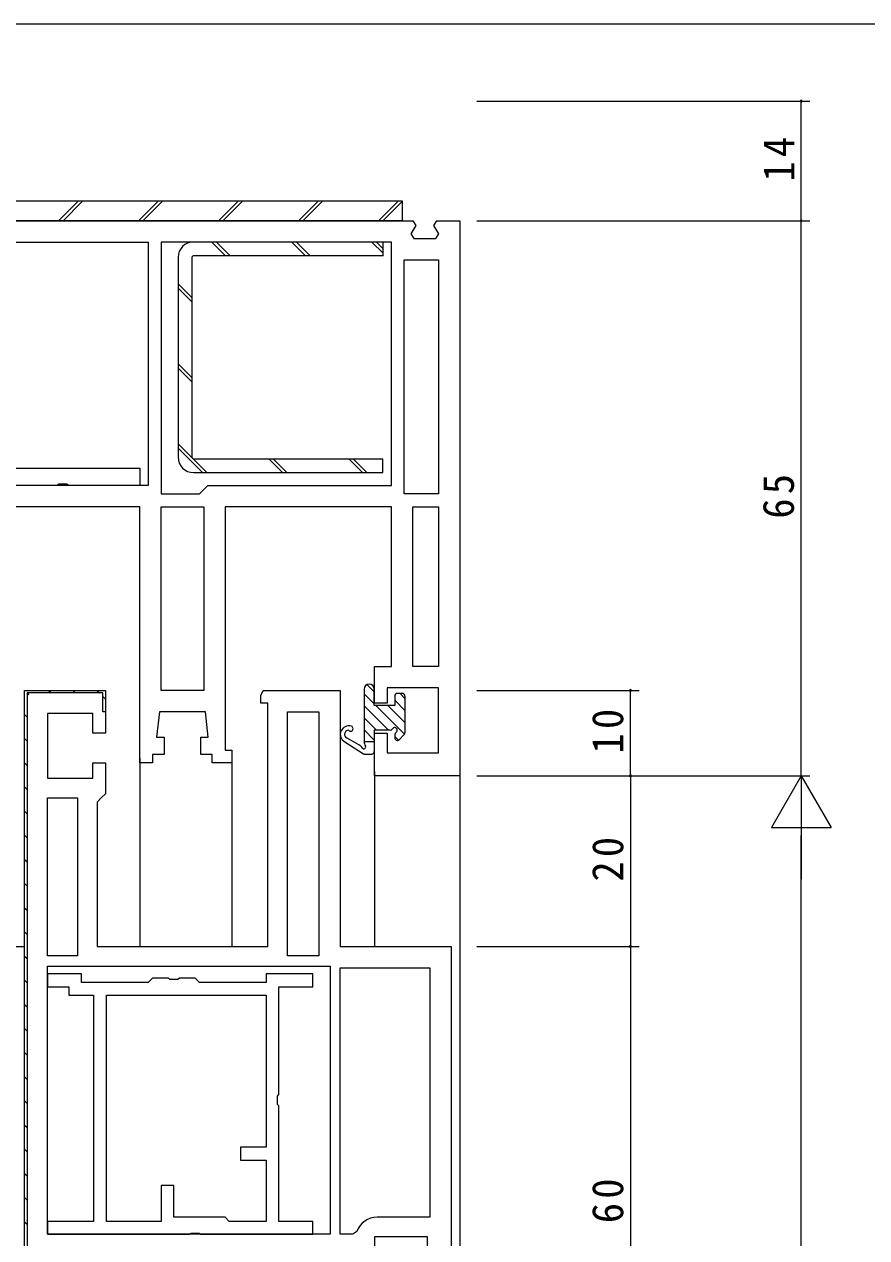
# Model space of a CAD drawing. Units: millimetres on the paper. Extents: x -420 to 373, y -297 to 267.
# Drawn here: x -304.9 to -206.2, y 122.3 to 264.4 of the extents above; entities that cross this region are included whole.
import ezdxf

# ---------------------------------------------------------------- set-up
doc = ezdxf.new("R2010")
doc.units = ezdxf.units.MM
for name, color, linetype, lineweight in [('0-1_YKK_ZWAK', 7, 'Continuous', 9), ('0-3_YKK_12', 2, 'Continuous', 9), ('0-4_YKK_D', 6, 'Continuous', 9), ('0-6_YKK_13', 4, 'Continuous', 9), ('0-7_YKK_11', 7, 'Continuous', 9)]:
    doc.layers.add(name, color=color, linetype=linetype, lineweight=lineweight)
doc.styles.add('ＭＳ ゴシック', font='')
doc.styles.get('ＭＳ ゴシック').set_extended_font_data('MS Gothic')

msp = doc.modelspace()

# ---------------------------------------------------------------- linework, layer by layer
at = {"layer": '0-1_YKK_ZWAK'}
msp.add_line((352.3, 264.4), (-417.7, 264.4), dxfattribs=at)
at = {"layer": '0-3_YKK_12'}
for p, q in [((-291.403, 178.401), (-291.403, 156.401)), ((-280.611, 178.401), (-280.611, 156.401)), ((-263.903, 176.901), (-263.903, 156.401)), ((-253.903, 177.401), (-253.907, 3.714)), ((-321.401, 156.401), (-304.911, 156.401))]:
    msp.add_line(p, q, dxfattribs=at)
at = {"layer": '0-4_YKK_D'}
for p, q in [((-251.911, 255.401), (-212.911, 255.401)), ((-213.911, 241.401), (-213.911, 255.401)), ((-251.911, 241.401), (-212.911, 241.401)), ((-251.911, 241.401), (-212.911, 241.401)), ((-213.911, 176.401), (-213.911, 241.401)), ((-251.911, 186.401), (-232.911, 186.401)), ((-233.911, 176.401), (-233.911, 186.401)), ((-251.911, 176.401), (-232.903, 176.401)), ((-251.911, 176.401), (-212.911, 176.401)), ((-251.911, 176.401), (-232.911, 176.401)), ((-251.911, 176.401), (-212.911, 176.401)), ((-233.903, 176.401), (-233.903, 156.401)), ((-213.911, 176.401), (-217.411, 170.339)), ((-213.911, 176.401), (-210.411, 170.339)), ((-213.911, 176.401), (-213.911, 164.277)), ((-217.411, 170.339), (-210.411, 170.339)), ((-213.911, -166.599), (-213.911, 169.401)), ((-251.911, 156.401), (-232.903, 156.401)), ((-251.911, 156.401), (-232.911, 156.401)), ((-233.911, 156.401), (-233.911, 96.401))]:
    msp.add_line(p, q, dxfattribs=at)
for centre, start, end in [((-213.911, 255.401), 90, 270), ((-213.911, 255.401), 270, 90), ((-213.911, 241.401), 90, 270), ((-213.911, 241.401), 90, 270), ((-213.911, 241.401), 270, 90), ((-213.911, 241.401), 270, 90), ((-233.911, 186.401), 90, 270), ((-233.911, 186.401), 270, 90), ((-233.911, 176.401), 90, 270), ((-233.903, 176.401), 90, 270), ((-233.911, 176.401), 270, 90), ((-233.903, 176.401), 270, 90), ((-233.911, 156.401), 90, 270), ((-233.903, 156.401), 90, 270), ((-233.911, 156.401), 270, 90), ((-233.903, 156.401), 270, 90)]:
    msp.add_arc(centre, 0.106, start, end, dxfattribs=at)
at = {"layer": '0-6_YKK_13'}
for p, q in [((-260.611, 243.701), (-339.011, 243.701)), ((-300.927, 241.401), (-298.627, 243.701)), ((-300.396, 241.401), (-298.096, 243.701)), ((-291.558, 241.401), (-289.258, 243.701)), ((-291.027, 241.401), (-288.727, 243.701)), ((-282.189, 241.401), (-279.889, 243.701)), ((-281.658, 241.401), (-279.358, 243.701)), ((-272.82, 241.401), (-270.52, 243.701)), ((-272.289, 241.401), (-269.989, 243.701)), ((-263.451, 241.401), (-261.15, 243.701)), ((-262.92, 241.401), (-260.62, 243.701)), ((-260.611, 241.401), (-260.611, 243.701)), ((-260.611, 241.401), (-339.811, 241.401)), ((-262.909, 238.901), (-285.111, 238.901)), ((-282.957, 238.901), (-281.357, 237.301)), ((-282.427, 238.901), (-280.827, 237.301)), ((-273.588, 238.901), (-271.988, 237.301)), ((-273.057, 238.901), (-271.457, 237.301)), ((-264.219, 238.901), (-262.909, 237.591)), ((-263.688, 238.901), (-262.909, 238.122)), ((-262.909, 237.301), (-262.909, 238.901)), ((-286.911, 237.101), (-286.911, 213.7)), ((-285.311, 237.001), (-285.311, 213.8)), ((-262.909, 237.301), (-285.011, 237.301)), ((-286.911, 234.017), (-285.311, 232.417)), ((-286.911, 233.486), (-285.311, 231.886)), ((-286.911, 224.648), (-285.311, 223.048)), ((-286.911, 224.117), (-285.311, 222.517)), ((-286.911, 215.279), (-285.247, 213.614)), ((-286.911, 214.748), (-284.063, 211.9)), ((-285.197, 213.564), (-283.533, 211.9)), ((-285.011, 213.5), (-262.911, 213.5)), ((-276.294, 213.5), (-274.694, 211.9)), ((-275.763, 213.5), (-274.164, 211.9)), ((-266.925, 213.5), (-265.325, 211.9)), ((-266.394, 213.5), (-264.794, 211.9)), ((-265.134, 186.537), (-265.134, 180.407)), ((-263.934, 186.226), (-264.789, 187.08)), ((-263.934, 184.637), (-263.934, 186.537)), ((-263.934, 184.811), (-265.134, 186.011)), ((-261.534, 185.737), (-261.534, 184.637)), ((-260.334, 184.04), (-261.534, 185.24)), ((-260.634, 186.037), (-261.234, 186.037)), ((-260.334, 185.454), (-260.917, 186.037)), ((-260.334, 185.737), (-260.334, 181.437)), ((-262.274, 181.737), (-265.134, 184.597)), ((-261.534, 184.637), (-263.937, 184.637)), ((-260.388, 181.265), (-263.76, 184.637)), ((-260.334, 182.626), (-262.346, 184.637)), ((-263.688, 181.737), (-265.134, 183.183)), ((-265.754, 180.034), (-267.114, 180.784)), ((-263.934, 180.569), (-265.134, 181.769)), ((-263.934, 181.737), (-263.934, 179.24)), ((-262.054, 181.737), (-263.934, 181.737)), ((-261.534, 181.217), (-261.534, 180.837)), ((-261.104, 180.567), (-261.531, 180.994)), ((-261.022, 180.625), (-260.422, 181.225)), ((-267.394, 180.365), (-265.202, 178.978)), ((-265.134, 180.407), (-263.934, 180.407)), ((-265.057, 178.94), (-264.234, 178.94))]:
    msp.add_line(p, q, dxfattribs=at)
msp.add_lwpolyline([(-285.111, 211.9), (-262.911, 211.9), (-262.911, 213.5)], dxfattribs=at)
for centre, radius, start, end in [((-285.111, 237.101), 1.8, 90, 180), ((-285.011, 237.001), 0.3, 90, 180), ((-285.111, 213.7), 1.8, 180, 270), ((-285.011, 213.8), 0.3, 180, 270), ((-264.534, 186.537), 0.6, 0, 180), ((-261.234, 185.737), 0.3, 90, 180), ((-260.634, 185.737), 0.3, 0, 90), ((-266.911, 181.24), 1, 73.39844, 241.12572), ((-266.711, 181.911), 0.3, 215.18523, 73.39844), ((-262.054, 182.037), 0.3, 270, 329.99998), ((-261.534, 181.737), 0.3, 300, 149.99998), ((-266.911, 181.24), 0.5, 95.18523, 246.00981), ((-261.234, 181.217), 0.3, 120, 180), ((-261.234, 180.837), 0.3, 180, 314.99998), ((-260.634, 181.437), 0.3, 314.99998, 0), ((-266.16, 179.12), 1, 31.26997, 66.00981), ((-265.134, 179.743), 0.2, 211.26997, 33.5573), ((-264.134, 180.407), 1, 180, 213.5573), ((-264.234, 179.24), 0.3, 270, 0), ((-265.057, 179.24), 0.3, 241.12572, 270)]:
    msp.add_arc(centre, radius, start, end, dxfattribs=at)
at = {"layer": '0-7_YKK_11'}
for p, q in [((-341.611, 241.401), (-259.433, 241.401)), ((-288.911, 238.901), (-288.911, 209.401)), ((-256.411, 236.801), (-256.411, 209.401)), ((-283.911, 207.901), (-283.911, 186.401)), ((-256.411, 207.901), (-256.411, 189.201)), ((-302.083, 186.401), (-301.783, 186.101)), ((-299.255, 186.401), (-298.955, 186.101)), ((-296.426, 186.401), (-296.126, 186.101)), ((-304.619, 186.109), (-304.406, 185.896)), ((-295.712, 185.687), (-295.412, 185.387)), ((-304.912, 183.573), (-304.612, 183.273)), ((-270.412, 183.901), (-270.412, 155.301)), ((-304.912, 180.745), (-304.612, 180.445)), ((-304.912, 177.916), (-304.612, 177.616)), ((-304.912, 175.088), (-304.612, 174.788)), ((-302.212, 155.301), (-302.212, 173.801)), ((-304.912, 172.259), (-304.612, 171.959)), ((-304.912, 169.431), (-304.612, 169.131)), ((-304.912, 166.602), (-304.612, 166.302)), ((-304.912, 163.774), (-304.612, 163.474)), ((-304.912, 160.946), (-304.612, 160.646)), ((-304.912, 158.117), (-304.612, 157.817)), ((-304.912, 155.289), (-304.612, 154.989)), ((-267.912, 122.701), (-267.912, 153.901)), ((-304.912, 152.46), (-304.612, 152.16)), ((-296.812, 150.701), (-296.812, 124.201)), ((-304.912, 149.632), (-304.612, 149.332)), ((-304.912, 146.803), (-304.612, 146.503)), ((-304.912, 143.975), (-304.612, 143.675)), ((-304.912, 141.147), (-304.612, 140.847)), ((-304.912, 138.318), (-304.612, 138.018)), ((-304.912, 135.49), (-304.612, 135.19)), ((-304.912, 132.661), (-304.612, 132.361)), ((-304.912, 129.833), (-304.612, 129.533)), ((-304.912, 127.004), (-304.612, 126.704)), ((-304.912, 124.176), (-304.612, 123.876)), ((-269.112, 122.701), (-302.212, 122.701))]:
    msp.add_line(p, q, dxfattribs=at)
for points in [[(-343.911, 238.901), (-290.411, 238.901), (-290.411, 210.401), (-312.911, 210.401), (-313.411, 209.901), (-313.911, 209.401), (-324.911, 209.401), (-325.411, 209.901), (-325.911, 210.401), (-348.411, 210.401), (-348.411, 243.701), (-343.911, 243.701)], [(-288.911, 238.901), (-288.911, 209.401), (-284.411, 209.401), (-283.911, 209.901), (-283.411, 210.401), (-261.911, 210.401), (-261.911, 238.901)], [(-301.083, 210.401), (-337.741, 210.401), (-337.933, 210.544), (-338.891, 210.544), (-339.083, 210.401), (-347.412, 210.401), (-347.412, 212.401), (-320.412, 212.401), (-320.412, 237.901), (-314.583, 237.901), (-314.391, 237.759), (-313.433, 237.759), (-313.241, 237.901), (-309.412, 237.901), (-309.412, 235.901), (-318.412, 235.901), (-318.412, 212.401), (-291.412, 212.401), (-291.412, 210.401), (-299.741, 210.401), (-299.933, 210.544), (-300.891, 210.544)], [(-256.411, 236.801), (-256.411, 209.401), (-260.411, 209.401), (-260.411, 236.801)], [(-283.911, 207.901), (-283.911, 186.401), (-288.911, 186.401), (-288.911, 207.901)], [(-256.411, 207.901), (-256.411, 189.201), (-259.411, 189.201), (-259.411, 207.901)], [(-270.412, 183.901), (-270.412, 155.301), (-274.112, 155.301), (-274.112, 183.901)], [(-302.212, 155.301), (-302.212, 173.801), (-298.712, 173.801), (-298.712, 155.301)], [(-269.112, 122.701), (-302.212, 122.701), (-302.212, 154.101), (-269.112, 154.101)], [(-296.812, 150.701), (-296.812, 124.201), (-302.212, 124.201), (-302.212, 122.701), (-285.582, 122.701), (-285.391, 122.844), (-284.432, 122.844), (-284.241, 122.701), (-271.112, 122.701), (-271.112, 124.201), (-275.112, 124.201), (-275.112, 137.731), (-275.254, 137.922), (-275.254, 138.881), (-275.112, 139.072), (-275.112, 151.701), (-271.112, 151.701), (-271.112, 153.201), (-276.612, 153.201), (-276.612, 152.201), (-284.412, 152.201), (-284.912, 152.701), (-286.741, 152.701), (-286.932, 152.559), (-287.891, 152.559), (-288.082, 152.701), (-289.912, 152.701), (-290.412, 152.201), (-298.212, 152.201), (-298.212, 153.201), (-302.212, 153.201), (-302.212, 151.701), (-299.712, 151.701), (-299.712, 150.701)], [(-295.312, 124.201), (-295.312, 150.701), (-276.612, 150.701), (-276.612, 132.901), (-279.612, 132.901), (-279.612, 131.401), (-276.612, 131.401), (-276.612, 124.201), (-280.912, 124.201), (-281.412, 124.701), (-287.412, 124.701), (-287.412, 128.401), (-288.912, 128.401), (-288.912, 124.201)]]:
    msp.add_lwpolyline(points, close=True, dxfattribs=at)
for points in [[(-341.611, 241.401), (-259.433, 241.401), (-259.07, 240.838), (-259.652, 239.865), (-259.289, 239.301), (-256.733, 239.301), (-256.371, 239.865), (-256.952, 240.838), (-256.589, 241.401), (-253.911, 241.401), (-253.911, 176.401), (-263.911, 176.401), (-263.911, 181.401), (-262.411, 181.401), (-262.411, 179.101), (-256.411, 179.101), (-256.411, 186.701), (-262.411, 186.701), (-262.411, 184.901), (-263.911, 184.901), (-263.911, 189.201), (-261.911, 189.201), (-261.911, 207.901), (-281.411, 207.901), (-281.411, 179.401), (-280.611, 179.401), (-280.611, 177.901), (-282.911, 177.901), (-282.911, 178.901), (-284.261, 178.901), (-284.261, 180.901), (-283.389, 180.901), (-283.711, 183.901), (-289.111, 183.901), (-289.434, 180.901), (-288.561, 180.901), (-288.561, 178.901), (-289.911, 178.901), (-289.911, 177.901), (-291.411, 177.901)], [(-291.411, 177.901), (-291.411, 207.901), (-310.911, 207.901)], [(-304.912, 96.401), (-304.912, 186.401), (-295.412, 186.401)], [(-304.912, 186.401), (-295.412, 186.401), (-295.412, 181.401), (-296.912, 181.401), (-296.912, 183.701), (-302.212, 183.701), (-302.212, 176.101), (-296.912, 176.101), (-296.912, 177.901), (-295.412, 177.901), (-295.412, 174.301), (-295.912, 173.801), (-296.412, 173.301), (-296.412, 156.401), (-276.412, 156.401), (-276.412, 184.901), (-277.212, 184.901), (-277.212, 185.798), (-276.93, 186.401), (-267.912, 186.401), (-267.912, 156.401), (-254.912, 156.401), (-254.912, 116.401)], [(-304.912, 96.401), (-304.912, 186.401), (-295.412, 186.401)], [(-304.912, 186.401), (-295.412, 186.401), (-295.412, 183.901), (-295.712, 183.901), (-295.712, 186.101), (-304.612, 186.101), (-304.612, 96.701), (-297.212, 96.701), (-297.212, 98.901), (-296.912, 98.901), (-296.912, 96.401), (-304.912, 96.401)], [(-267.912, 122.701), (-267.912, 153.901), (-257.412, 153.901), (-257.412, 124.701), (-263.604, 124.701)], [(-265.961, 123.035), (-266.432, 122.701), (-267.912, 122.701)], [(-257.712, 119.094), (-257.712, 122.401), (-263.912, 122.401), (-263.912, 119.901)]]:
    msp.add_lwpolyline(points, dxfattribs=at)
msp.add_arc((-263.604, 122.201), 2.5, 90.00002, 160.52878, dxfattribs=at)

# ---------------------------------------------------------------- texts
at = {"layer": '0-4_YKK_D', "color": 3, "char_height": 3.666, "attachment_point": 7, "rotation": 90, "style": 'ＭＳ ゴシック'}
for s, insert in [('\\T1.21;\\W0.95;14', (-214.711, 245.964)), ('\\T1.21;\\W0.95;65', (-214.711, 206.501)), ('\\T1.21;\\W0.95;10', (-234.711, 179.001)), ('\\T1.21;\\W0.95;20', (-234.703, 164.001)), ('\\T1.21;\\W0.95;60', (-234.711, 124.001))]:
    msp.add_mtext(s, dxfattribs=dict(at, insert=insert))

doc.saveas('drawing.dxf')
